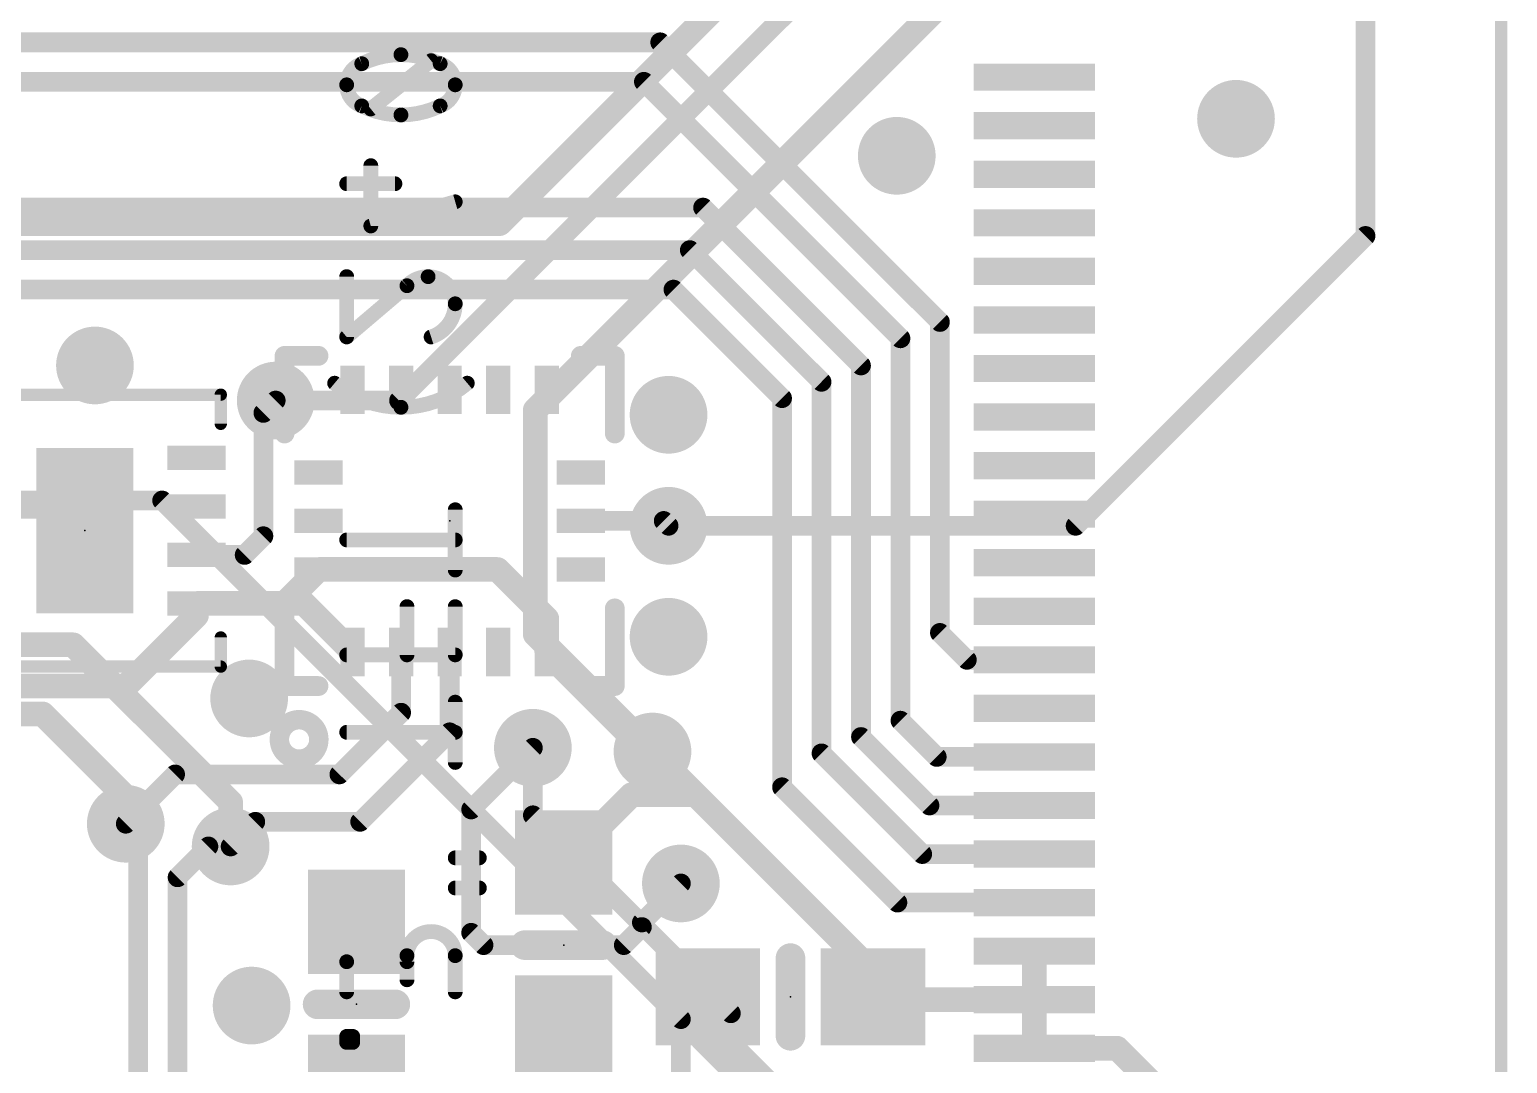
# Model space of a CAD drawing. Extents: x -8.4 to 59.4, y -0.3 to 49.3.
# Drawn here: x 18.95 to 34.16, y 17.07 to 27.72 of the extents above; entities that cross this region are included whole.
import ezdxf

# ---------------------------------------------------------------- set-up
doc = ezdxf.new("R2010")
doc.units = 0
for name, color, linetype in [('1', 12, 'CONTINUOUS'), ('16', 5, 'CONTINUOUS'), ('18', 110, 'CONTINUOUS'), ('21', 40, 'CONTINUOUS'), ('22', 6, 'CONTINUOUS'), ('23', 40, 'CONTINUOUS')]:
    doc.layers.add(name, color=color, linetype=linetype)

# ---------------------------------------------------------------- blocks, each defined once
blk = doc.blocks.new('RECT')
blk.add_solid([(-0.5, -0.5), (0.5, -0.5), (-0.5, 0.5), (0.5, 0.5)])
blk = doc.blocks.new('ROUNDV')
at = {"const_width": 0.5}
blk.add_lwpolyline([(0, -0.25, 1), (0, 0.25, 1), (0, -0.25)], format="xyb", dxfattribs=at)

msp = doc.modelspace()

# ---------------------------------------------------------------- linework, layer by layer
at = {"layer": '1'}
for points, const_width in [([(17.2942, 27.5844), (25.4413, 27.5844)], 0.2032), ([(25.4413, 27.5844), (28.321, 24.7047)], 0.2032), ([(17.0623, 27.178), (25.273, 27.178)], 0.2032), ([(25.273, 27.178), (27.9146, 24.5364)], 0.2032), ([(25.8826, 25.8826), (16.5735, 25.8826)], 0.2032), ([(25.8826, 25.8826), (27.5082, 24.257)], 0.2032), ([(16.9101, 25.4447), (25.7458, 25.4447)], 0.2032), ([(25.7458, 25.4447), (27.1018, 24.0887)], 0.2032), ([(18.288, 25.0383), (25.5774, 25.0383)], 0.2032), ([(25.5774, 25.0383), (26.6954, 23.9203)], 0.2032), ([(28.321, 24.7047), (28.321, 21.503)], 0.2032), ([(27.9146, 24.5364), (27.9146, 20.5994)], 0.2032), ([(27.5082, 24.257), (27.5082, 20.4311)], 0.2032), ([(27.1018, 24.0887), (27.1018, 20.2627)], 0.2032), ([(21.3556, 23.7686), (21.4826, 23.8956)], 0.2032), ([(26.6954, 23.9203), (26.6954, 19.9136)], 0.2032), ([(21.3556, 23.7686), (21.3556, 22.4986)], 0.2032), ([(18.367, 22.806), (19.267, 22.806)], 0.254), ([(19.267, 22.806), (19.517, 22.556)], 0.254), ([(24.6235, 22.656), (25.477, 22.656)], 0.2032), ([(25.477, 22.656), (25.527, 22.606)], 0.2032), ([(21.163, 22.306), (21.3556, 22.4986)], 0.2032), ([(20.667, 22.306), (21.163, 22.306)], 0.2032), ([(21.5735, 21.806), (21.9235, 22.156)], 0.254), ([(23.7655, 22.156), (21.9235, 22.156)], 0.254), ([(24.2735, 21.648), (23.7655, 22.156)], 0.254), ([(20.667, 21.806), (20.667, 21.683)], 0.254), ([(20.667, 21.806), (21.5735, 21.806)], 0.254), ([(21.7735, 21.806), (21.5735, 21.806)], 0.254), ([(22.2735, 21.306), (21.7735, 21.806)], 0.254), ([(20.667, 21.683), (19.939, 20.955)], 0.254), ([(24.2735, 21.648), (24.2735, 21.306)], 0.254), ([(28.321, 21.503), (28.598, 21.226)], 0.2032), ([(22.7735, 21.306), (22.7735, 20.6812)], 0.2032), ([(23.2735, 20.4795), (23.2735, 21.306)], 0.2032), ([(25.298, 20.2815), (24.2735, 21.306)], 0.254), ([(28.598, 21.226), (29.294, 21.226)], 0.2032), ([(18.796, 20.955), (19.939, 20.955)], 0.254), ([(22.7735, 20.6812), (22.1383, 20.046)], 0.2032), ([(27.9146, 20.5994), (28.288, 20.226)], 0.2032), ([(23.2735, 20.4795), (22.352, 19.558)], 0.2032), ([(23.495, 19.685), (24.13, 20.32)], 0.2032), ([(25.298, 20.2815), (25.3615, 20.2815)], 0.254), ([(25.3615, 20.2815), (25.806, 19.837)], 0.254), ([(27.5082, 20.4311), (28.2133, 19.726)], 0.2032), ([(27.1018, 20.2627), (28.1385, 19.226)], 0.2032), ([(28.288, 20.226), (29.294, 20.226)], 0.2032), ([(19.939, 19.538), (20.447, 20.046)], 0.2032), ([(22.1383, 20.046), (20.447, 20.046)], 0.2032), ([(24.4475, 19.138), (25.1465, 19.837)], 0.254), ([(25.1465, 19.837), (25.806, 19.837)], 0.254), ([(25.806, 19.837), (27.632, 18.011)], 0.254), ([(26.6954, 19.9136), (27.883, 18.726)], 0.2032), ([(23.495, 18.415), (23.495, 19.685)], 0.2032), ([(28.2133, 19.726), (29.294, 19.726)], 0.2032), ([(20.066, 19.538), (19.939, 19.538)], 0.2032), ([(20.066, 19.538), (20.066, 13.462)], 0.2032), ([(21.2725, 19.558), (21.0185, 19.304)], 0.2032), ([(22.352, 19.558), (21.2725, 19.558)], 0.2032), ([(20.7899, 19.304), (20.4724, 18.9865)], 0.2032), ([(21.0185, 19.304), (20.7899, 19.304)], 0.2032), ([(28.1385, 19.226), (29.294, 19.226)], 0.2032), ([(20.4724, 13.6303), (20.4724, 18.9865)], 0.2032), ([(25.654, 18.923), (25.2523, 18.5213)], 0.2032), ([(27.883, 18.726), (29.294, 18.726)], 0.2032), ([(25.2523, 18.4743), (25.0661, 18.288)], 0.2032), ([(25.2523, 18.5213), (25.2523, 18.4743)], 0.2032), ([(23.622, 18.288), (23.495, 18.415)], 0.2032), ([(25.0661, 18.288), (23.622, 18.288)], 0.2032), ([(29.294, 18.226), (29.294, 17.726)], 0.254), ([(27.632, 18.011), (27.632, 17.7545)], 0.254), ([(25.932, 17.7545), (25.932, 17.375)], 0.4064), ([(27.6605, 17.726), (27.632, 17.7545)], 0.254), ([(29.294, 17.726), (27.6605, 17.726)], 0.254), ([(29.294, 17.726), (29.294, 17.226)], 0.254), ([(24.4475, 17.438), (24.4475, 16.7005)], 0.254), ([(25.932, 17.375), (26.543, 16.764)], 0.4064), ([(30.145, 17.226), (29.294, 17.226)], 0.254), ([(30.48, 16.891), (30.145, 17.226)], 0.254)]:
    msp.add_lwpolyline(points, dxfattribs=dict(at, const_width=const_width))
for points, const_width in [([(25.4773, 27.6203, 1), (25.4054, 27.5485)], 0.1016), ([(25.4413, 27.5336, 1), (25.4413, 27.6352)], 0.1016), ([(25.3089, 27.2139, 1), (25.2371, 27.1421)], 0.1016), ([(25.273, 27.1272, 1), (25.273, 27.2288)], 0.1016), ([(25.9185, 25.9185, 1), (25.8467, 25.8467)], 0.1016), ([(25.8826, 25.8318, 1), (25.8826, 25.9334)], 0.1016), ([(25.7817, 25.4806, 1), (25.7098, 25.4088)], 0.1016), ([(25.7458, 25.3939, 1), (25.7458, 25.4955)], 0.1016), ([(25.6133, 25.0742, 1), (25.5415, 25.0024)], 0.1016), ([(25.5774, 24.9875, 1), (25.5774, 25.0891)], 0.1016), ([(28.3718, 24.7047, 1), (28.2702, 24.7047)], 0.1016), ([(28.2851, 24.6688, 1), (28.3569, 24.7407)], 0.1016), ([(27.9654, 24.5364, 1), (27.8638, 24.5364)], 0.1016), ([(27.8787, 24.5005, 1), (27.9505, 24.5723)], 0.1016), ([(27.559, 24.257, 1), (27.4574, 24.257)], 0.1016), ([(27.4723, 24.2211, 1), (27.5441, 24.2929)], 0.1016), ([(27.1526, 24.0887, 1), (27.051, 24.0887)], 0.1016), ([(27.0659, 24.0527, 1), (27.1377, 24.1246)], 0.1016), ([(21.5185, 23.8596, 1), (21.4466, 23.9315)], 0.1016), ([(26.7462, 23.9203, 1), (26.6446, 23.9203)], 0.1016), ([(26.6595, 23.8844, 1), (26.7313, 23.9562)], 0.1016), ([(21.3196, 23.8045, 1), (21.3915, 23.7326)], 0.1016), ([(21.4064, 23.7686, 1), (21.3048, 23.7686)], 0.1016), ([(19.3119, 22.8509, 1), (19.2221, 22.7611)], 0.127), ([(19.267, 22.7425, 1), (19.267, 22.8695)], 0.127), ([(24.6235, 22.7068, 1), (24.6235, 22.6052)], 0.1016), ([(25.5129, 22.6919, 1), (25.4411, 22.6201)], 0.1016), ([(25.477, 22.6052, 1), (25.477, 22.7068)], 0.1016), ([(25.4911, 22.5701, 1), (25.5629, 22.6419)], 0.1016), ([(19.4721, 22.5111, 1), (19.5619, 22.6009)], 0.127), ([(21.3048, 22.4986, 1), (21.4064, 22.4986)], 0.1016), ([(21.3915, 22.4626, 1), (21.3196, 22.5345)], 0.1016), ([(20.667, 22.3568, 1), (20.667, 22.2552)], 0.1016), ([(21.1271, 22.3419, 1), (21.1989, 22.2701)], 0.1016), ([(21.163, 22.2552, 1), (21.163, 22.3568)], 0.1016), ([(21.9235, 22.2195, 1), (21.9235, 22.0925)], 0.127), ([(21.9684, 22.1111, 1), (21.8786, 22.2009)], 0.127), ([(23.8104, 22.2009, 1), (23.7206, 22.1111)], 0.127), ([(23.7655, 22.0925, 1), (23.7655, 22.2195)], 0.127), ([(20.7305, 21.806, 1), (20.6035, 21.806)], 0.127), ([(20.667, 21.8695, 1), (20.667, 21.7425)], 0.127), ([(21.5735, 21.8695, 1), (21.5735, 21.7425)], 0.127), ([(21.5286, 21.8509, 1), (21.6184, 21.7611)], 0.127), ([(21.5735, 21.7425, 1), (21.5735, 21.8695)], 0.127), ([(21.8184, 21.8509, 1), (21.7286, 21.7611)], 0.127), ([(21.7735, 21.7425, 1), (21.7735, 21.8695)], 0.127), ([(20.7119, 21.6381, 1), (20.6221, 21.7279)], 0.127), ([(24.337, 21.648, 1), (24.21, 21.648)], 0.127), ([(20.6035, 21.683, 1), (20.7305, 21.683)], 0.127), ([(24.2286, 21.6031, 1), (24.3184, 21.6929)], 0.127), ([(28.3569, 21.5389, 1), (28.2851, 21.467)], 0.1016), ([(28.2702, 21.503, 1), (28.3718, 21.503)], 0.1016), ([(22.2286, 21.2611, 1), (22.3184, 21.3509)], 0.127), ([(22.8243, 21.306, 1), (22.7227, 21.306)], 0.1016), ([(23.3243, 21.306, 1), (23.2227, 21.306)], 0.1016), ([(24.3184, 21.3509, 1), (24.2286, 21.2611)], 0.127), ([(24.21, 21.306, 1), (24.337, 21.306)], 0.127), ([(28.598, 21.2768, 1), (28.598, 21.1752)], 0.1016), ([(28.562, 21.1901, 1), (28.6339, 21.2619)], 0.1016), ([(29.294, 21.1752, 1), (29.294, 21.2768)], 0.1016), ([(19.8941, 20.9999, 1), (19.9839, 20.9101)], 0.127), ([(19.939, 20.8915, 1), (19.939, 21.0185)], 0.127), ([(22.7227, 20.6812, 1), (22.8243, 20.6812)], 0.1016), ([(22.8094, 20.6453, 1), (22.7376, 20.7172)], 0.1016), ([(27.9505, 20.6353, 1), (27.8787, 20.5635)], 0.1016), ([(23.3094, 20.4436, 1), (23.2376, 20.5154)], 0.1016), ([(27.8638, 20.5994, 1), (27.9654, 20.5994)], 0.1016), ([(23.2227, 20.4795, 1), (23.3243, 20.4795)], 0.1016), ([(24.1659, 20.2841, 1), (24.0941, 20.3559)], 0.1016), ([(25.298, 20.345, 1), (25.298, 20.218)], 0.127), ([(25.2531, 20.2366, 1), (25.3429, 20.3264)], 0.127), ([(25.4064, 20.3264, 1), (25.3166, 20.2366)], 0.127), ([(25.3615, 20.218, 1), (25.3615, 20.345)], 0.127), ([(27.5441, 20.467, 1), (27.4723, 20.3951)], 0.1016), ([(27.4574, 20.4311, 1), (27.559, 20.4311)], 0.1016), ([(27.1377, 20.2986, 1), (27.0659, 20.2268)], 0.1016), ([(27.051, 20.2627, 1), (27.1526, 20.2627)], 0.1016), ([(28.288, 20.2768, 1), (28.288, 20.1752)], 0.1016), ([(28.2521, 20.1901, 1), (28.3239, 20.2619)], 0.1016), ([(29.294, 20.1752, 1), (29.294, 20.2768)], 0.1016), ([(20.447, 20.0968, 1), (20.447, 19.9952)], 0.1016), ([(20.4829, 20.0101, 1), (20.4111, 20.0819)], 0.1016), ([(22.1023, 20.0819, 1), (22.1742, 20.0101)], 0.1016), ([(22.1383, 19.9952, 1), (22.1383, 20.0968)], 0.1016), ([(25.1465, 19.9005, 1), (25.1465, 19.7735)], 0.127), ([(25.1914, 19.7921, 1), (25.1016, 19.8819)], 0.127), ([(25.8509, 19.8819, 1), (25.7611, 19.7921)], 0.127), ([(25.7611, 19.7921, 1), (25.8509, 19.8819)], 0.127), ([(25.806, 19.7735, 1), (25.806, 19.9005)], 0.127), ([(26.7313, 19.9495, 1), (26.6595, 19.8777)], 0.1016), ([(26.6446, 19.9136, 1), (26.7462, 19.9136)], 0.1016), ([(23.5458, 19.685, 1), (23.4442, 19.685)], 0.1016), ([(28.2133, 19.7768, 1), (28.2133, 19.6752)], 0.1016), ([(28.1773, 19.6901, 1), (28.2492, 19.7619)], 0.1016), ([(29.294, 19.6752, 1), (29.294, 19.7768)], 0.1016), ([(19.939, 19.5888, 1), (19.939, 19.4872)], 0.1016), ([(20.1168, 19.538, 1), (20.0152, 19.538)], 0.1016), ([(20.066, 19.4872, 1), (20.066, 19.5888)], 0.1016), ([(21.2725, 19.6088, 1), (21.2725, 19.5072)], 0.1016), ([(21.3084, 19.5221, 1), (21.2366, 19.5939)], 0.1016), ([(22.3161, 19.5939, 1), (22.3879, 19.5221)], 0.1016), ([(22.352, 19.5072, 1), (22.352, 19.6088)], 0.1016), ([(23.4591, 19.7209, 1), (23.5309, 19.6491)], 0.1016), ([(19.9031, 19.5739, 1), (19.9749, 19.5021)], 0.1016), ([(20.7899, 19.3548, 1), (20.7899, 19.2532)], 0.1016), ([(20.8258, 19.2681, 1), (20.754, 19.3399)], 0.1016), ([(20.9826, 19.3399, 1), (21.0544, 19.2681)], 0.1016), ([(21.0185, 19.2532, 1), (21.0185, 19.3548)], 0.1016), ([(28.1385, 19.2768, 1), (28.1385, 19.1752)], 0.1016), ([(29.294, 19.1752, 1), (29.294, 19.2768)], 0.1016), ([(24.4026, 19.1829, 1), (24.4924, 19.0931)], 0.127), ([(28.1026, 19.1901, 1), (28.1744, 19.2619)], 0.1016), ([(20.5232, 18.9865, 1), (20.4216, 18.9865)], 0.1016), ([(20.4365, 19.0224, 1), (20.5083, 18.9506)], 0.1016), ([(25.6899, 18.8871, 1), (25.6181, 18.9589)], 0.1016), ([(27.883, 18.7768, 1), (27.883, 18.6752)], 0.1016), ([(27.8471, 18.6901, 1), (27.9189, 18.7619)], 0.1016), ([(29.294, 18.6752, 1), (29.294, 18.7768)], 0.1016), ([(25.3031, 18.5213, 1), (25.2015, 18.5213)], 0.1016), ([(25.2164, 18.5572, 1), (25.2882, 18.4854)], 0.1016), ([(25.2882, 18.4383, 1), (25.2164, 18.5102)], 0.1016), ([(23.5309, 18.4509, 1), (23.4591, 18.3791)], 0.1016), ([(23.4442, 18.415, 1), (23.5458, 18.415)], 0.1016), ([(25.2015, 18.4743, 1), (25.3031, 18.4743)], 0.1016), ([(23.622, 18.3388, 1), (23.622, 18.2372)], 0.1016), ([(23.5861, 18.2521, 1), (23.6579, 18.3239)], 0.1016), ([(25.0301, 18.3239, 1), (25.102, 18.2521)], 0.1016), ([(25.0661, 18.2372, 1), (25.0661, 18.3388)], 0.1016), ([(29.3575, 18.226, 1), (29.2305, 18.226)], 0.127), ([(27.6955, 18.011, 1), (27.5685, 18.011)], 0.127), ([(27.5871, 17.9661, 1), (27.6769, 18.0559)], 0.127), ([(26.0336, 17.7545, 1), (25.8304, 17.7545)], 0.2032), ([(27.6769, 17.7994, 1), (27.5871, 17.7096)], 0.127), ([(27.5685, 17.7545, 1), (27.6955, 17.7545)], 0.127), ([(27.6605, 17.7895, 1), (27.6605, 17.6625)], 0.127), ([(27.6156, 17.6811, 1), (27.7054, 17.7709)], 0.127), ([(29.3575, 17.726, 1), (29.2305, 17.726)], 0.127), ([(29.294, 17.6625, 1), (29.294, 17.7895)], 0.127), ([(29.2305, 17.726, 1), (29.3575, 17.726)], 0.127), ([(24.511, 17.438, 1), (24.384, 17.438)], 0.127), ([(26.0038, 17.4468, 1), (25.8602, 17.3032)], 0.2032), ([(25.8304, 17.375, 1), (26.0336, 17.375)], 0.2032), ([(29.294, 17.2895, 1), (29.294, 17.1625)], 0.127), ([(30.1899, 17.2709, 1), (30.1001, 17.1811)], 0.127), ([(30.145, 17.1625, 1), (30.145, 17.2895)], 0.127), ([(29.2305, 17.226, 1), (29.3575, 17.226)], 0.127)]:
    msp.add_lwpolyline(points, format="xyb", dxfattribs=dict(at, const_width=const_width))
at = {"layer": '16'}
for points, const_width in [([(32.7025, 30.48), (32.7025, 25.5905)], 0.2032), ([(30.5435, 30.1868), (24.155, 23.7983)], 0.254), ([(22.7526, 23.8956), (28.7648, 29.9078)], 0.2032), ([(23.7882, 25.7175), (27.94, 29.8693)], 0.254), ([(23.7882, 25.7175), (14.0335, 25.7175)], 0.254), ([(29.718, 22.606), (32.7025, 25.5905)], 0.2032), ([(21.4826, 23.8956), (22.7526, 23.8956)], 0.2032), ([(24.155, 23.7983), (24.155, 21.488)], 0.254), ([(13.8364, 22.8666), (20.3134, 22.8666)], 0.2032), ([(20.3134, 22.8666), (25.654, 17.526)], 0.2032), ([(25.527, 22.606), (29.718, 22.606)], 0.2032), ([(25.3615, 20.2815), (24.155, 21.488)], 0.254), ([(19.3981, 21.3804), (17.7518, 21.3804)], 0.254), ([(19.3981, 21.3804), (21.0185, 19.7601)], 0.254), ([(19.0817, 20.6693), (17.399, 20.6693)], 0.254), ([(19.939, 19.812), (19.0817, 20.6693)], 0.254), ([(24.13, 20.32), (24.13, 19.6247)], 0.2032), ([(19.939, 19.812), (19.939, 19.538)], 0.254), ([(21.0185, 19.7601), (21.0185, 19.304)], 0.254), ([(24.13, 19.6247), (26.1684, 17.5864)], 0.2032), ([(26.1684, 17.5864), (26.1684, 16.218)], 0.2032), ([(25.654, 17.526), (25.654, 16.7005)], 0.2032), ([(24.7587, 16.218), (24.7587, 17.2783)], 0.2032)]:
    msp.add_lwpolyline(points, dxfattribs=dict(at, const_width=const_width))
for points, const_width in [([(23.7433, 25.7624, 1), (23.8331, 25.6726)], 0.127), ([(23.7882, 25.654, 1), (23.7882, 25.781)], 0.127), ([(32.6517, 25.5905, 1), (32.7533, 25.5905)], 0.1016), ([(32.7384, 25.5546, 1), (32.6666, 25.6264)], 0.1016), ([(21.4826, 23.9464, 1), (21.4826, 23.8448)], 0.1016), ([(22.7166, 23.9315, 1), (22.7885, 23.8596)], 0.1016), ([(22.7526, 23.8448, 1), (22.7526, 23.9464)], 0.1016), ([(24.2185, 23.7983, 1), (24.0915, 23.7983)], 0.127), ([(24.1101, 23.8432, 1), (24.1999, 23.7534)], 0.127), ([(20.3493, 22.9025, 1), (20.2775, 22.8307)], 0.1016), ([(20.3134, 22.8158, 1), (20.3134, 22.9174)], 0.1016), ([(25.527, 22.6568, 1), (25.527, 22.5552)], 0.1016), ([(29.6821, 22.6419, 1), (29.7539, 22.5701)], 0.1016), ([(29.718, 22.5552, 1), (29.718, 22.6568)], 0.1016), ([(24.1999, 21.5329, 1), (24.1101, 21.4431)], 0.127), ([(19.443, 21.4254, 1), (19.3532, 21.3355)], 0.127), ([(19.3981, 21.3169, 1), (19.3981, 21.444)], 0.127), ([(24.0915, 21.488, 1), (24.2185, 21.488)], 0.127), ([(19.1267, 20.7142, 1), (19.0368, 20.6243)], 0.127), ([(19.0817, 20.6058, 1), (19.0817, 20.7328)], 0.127), ([(24.1808, 20.32, 1), (24.0792, 20.32)], 0.1016), ([(25.3166, 20.2366, 1), (25.4064, 20.3264)], 0.127), ([(20.0025, 19.812, 1), (19.8755, 19.812)], 0.127), ([(19.8941, 19.7671, 1), (19.9839, 19.8569)], 0.127), ([(21.082, 19.7601, 1), (20.955, 19.7601)], 0.127), ([(20.9736, 19.7152, 1), (21.0634, 19.805)], 0.127), ([(24.1659, 19.6607, 1), (24.0941, 19.5888)], 0.1016), ([(24.0792, 19.6247, 1), (24.1808, 19.6247)], 0.1016), ([(19.8755, 19.538, 1), (20.0025, 19.538)], 0.127), ([(20.955, 19.304, 1), (21.082, 19.304)], 0.127), ([(26.2191, 17.5864, 1), (26.1176, 17.5864)], 0.1016), ([(26.1324, 17.5505, 1), (26.2043, 17.6223)], 0.1016), ([(25.7048, 17.526, 1), (25.6032, 17.526)], 0.1016), ([(25.6181, 17.4901, 1), (25.6899, 17.5619)], 0.1016), ([(24.8095, 17.2783, 1), (24.7079, 17.2783)], 0.1016)]:
    msp.add_lwpolyline(points, format="xyb", dxfattribs=dict(at, const_width=const_width))
at = {"layer": '21'}
for points, const_width in [([(34.1, 13.626), (34.1, 29.826)], 0.127), ([(21.5735, 23.556), (21.5735, 24.356)], 0.2032), ([(21.5735, 24.356), (21.9235, 24.356)], 0.2032), ([(24.6235, 24.356), (24.9735, 24.356)], 0.2032), ([(24.9735, 24.356), (24.9735, 23.556)], 0.2032), ([(18.117, 23.956), (20.917, 23.956)], 0.127), ([(20.917, 23.956), (20.917, 23.656)], 0.127), ([(21.5735, 21.756), (21.5735, 20.956)], 0.2032), ([(24.9735, 21.756), (24.9735, 20.956)], 0.2032), ([(20.917, 21.156), (20.917, 21.456)], 0.127), ([(18.117, 21.156), (20.917, 21.156)], 0.127), ([(21.5735, 20.956), (21.9235, 20.956)], 0.2032), ([(24.9735, 20.956), (24.6235, 20.956)], 0.2032), ([(24.0475, 18.288), (24.8475, 18.288)], 0.3048), ([(26.782, 18.1545), (26.782, 17.3545)], 0.3048), ([(22.7139, 17.6784), (21.9139, 17.6784)], 0.3048)]:
    msp.add_lwpolyline(points, dxfattribs=dict(at, const_width=const_width))
for points, const_width in [([(21.6243, 24.356, 1), (21.5227, 24.356)], 0.1016), ([(21.5735, 24.4068, 1), (21.5735, 24.3052)], 0.1016), ([(21.9235, 24.3052, 1), (21.9235, 24.4068)], 0.1016), ([(24.6235, 24.4068, 1), (24.6235, 24.3052)], 0.1016), ([(25.0243, 24.356, 1), (24.9227, 24.356)], 0.1016), ([(24.9735, 24.3052, 1), (24.9735, 24.4068)], 0.1016), ([(20.9488, 23.956, 1), (20.8853, 23.956)], 0.0635), ([(20.917, 23.9243, 1), (20.917, 23.9877)], 0.0635), ([(20.8853, 23.656, 1), (20.9488, 23.656)], 0.0635), ([(21.5227, 23.556, 1), (21.6243, 23.556)], 0.1016), ([(24.9227, 23.556, 1), (25.0243, 23.556)], 0.1016), ([(21.6243, 21.756, 1), (21.5227, 21.756)], 0.1016), ([(25.0243, 21.756, 1), (24.9227, 21.756)], 0.1016), ([(20.9488, 21.456, 1), (20.8853, 21.456)], 0.0635), ([(20.8853, 21.156, 1), (20.9488, 21.156)], 0.0635), ([(20.917, 21.1243, 1), (20.917, 21.1878)], 0.0635), ([(21.5735, 21.0068, 1), (21.5735, 20.9052)], 0.1016), ([(21.5227, 20.956, 1), (21.6243, 20.956)], 0.1016), ([(21.9235, 20.9052, 1), (21.9235, 21.0068)], 0.1016), ([(24.6235, 21.0068, 1), (24.6235, 20.9052)], 0.1016), ([(24.9227, 20.956, 1), (25.0243, 20.956)], 0.1016), ([(24.9735, 20.9052, 1), (24.9735, 21.0068)], 0.1016), ([(21.7235, 20.306, 1), (21.7235, 20.506, 1), (21.7235, 20.306)], 0.4064), ([(24.0475, 18.3642, 1), (24.0475, 18.2118)], 0.1524), ([(24.8475, 18.2118, 1), (24.8475, 18.3642)], 0.1524), ([(26.8582, 18.1545, 1), (26.7058, 18.1545)], 0.1524), ([(21.9139, 17.7546, 1), (21.9139, 17.6022)], 0.1524), ([(22.7139, 17.6022, 1), (22.7139, 17.7546)], 0.1524), ([(26.7058, 17.3545, 1), (26.8582, 17.3545)], 0.1524)]:
    msp.add_lwpolyline(points, format="xyb", dxfattribs=dict(at, const_width=const_width))
at = {"layer": '22'}
for points, const_width in [([(22.3684, 27.3643, 0.3205), (22.2132, 27.147)], 0.1524), ([(22.772, 27.4575, 0.1139), (22.3684, 27.3643)], 0.1524), ([(22.3517, 27.3986, 1), (22.3851, 27.3301)], 0.0762), ([(22.3808, 27.3283, 1), (22.3561, 27.4004)], 0.0762), ([(23.1756, 27.3643, 0.1139), (22.772, 27.4575)], 0.1524), ([(22.772, 27.4956, 1), (22.772, 27.4194)], 0.0762), ([(22.772, 27.4194, 1), (22.772, 27.4956)], 0.0762), ([(23.1062, 27.3656, 1), (23.0586, 27.4251)], 0.0762), ([(23.1879, 27.4004, 1), (23.1632, 27.3283)], 0.0762), ([(23.3308, 27.147, 0.3205), (23.1756, 27.3643)], 0.1524), ([(23.1589, 27.3301, 1), (23.1923, 27.3986)], 0.0762), ([(22.2132, 27.147, 0.3205), (22.3684, 26.9297)], 0.1524), ([(22.2513, 27.147, 1), (22.1751, 27.147)], 0.0762), ([(22.1751, 27.147, 1), (22.2513, 27.147)], 0.0762), ([(23.1756, 26.9297, 0.3205), (23.3308, 27.147)], 0.1524), ([(23.3689, 27.147, 1), (23.2927, 27.147)], 0.0762), ([(23.2927, 27.147, 1), (23.3689, 27.147)], 0.0762), ([(22.3851, 26.964, 1), (22.3517, 26.8955)], 0.0762), ([(22.3684, 26.9297, 0.1139), (22.772, 26.8366)], 0.1524), ([(22.3561, 26.8937, 1), (22.3808, 26.9657)], 0.0762), ([(22.4378, 26.9284, 1), (22.4854, 26.8689)], 0.0762), ([(22.772, 26.8366, 0.1139), (23.1756, 26.9297)], 0.1524), ([(23.1632, 26.9657, 1), (23.1879, 26.8937)], 0.0762), ([(23.1923, 26.8955, 1), (23.1589, 26.964)], 0.0762), ([(22.772, 26.8747, 1), (22.772, 26.7985)], 0.0762), ([(22.772, 26.7985, 1), (22.772, 26.8747)], 0.0762), ([(22.4997, 26.3145, 1), (22.4235, 26.3145)], 0.0762), ([(22.2132, 26.1663, 1), (22.2132, 26.0901)], 0.0762), ([(22.7099, 26.0901, 1), (22.7099, 26.1663)], 0.0762), ([(23.3413, 25.9053, 1), (23.3203, 25.9786)], 0.0762), ([(22.4511, 25.7302, 1), (22.472, 25.6569)], 0.0762), ([(22.4235, 25.6936, 1), (22.4997, 25.6936)], 0.0762), ([(22.2513, 25.1715, 1), (22.1751, 25.1715)], 0.0762), ([(23.0514, 25.1715, 0.2053), (22.8341, 25.0783)], 0.1524), ([(22.8065, 25.1046, 1), (22.8617, 25.0521)], 0.0762), ([(22.8588, 25.0493, 1), (22.8094, 25.1074)], 0.0762), ([(23.3308, 24.8921, 0.4142), (23.0514, 25.1715)], 0.1524), ([(23.0514, 25.2096, 1), (23.0514, 25.1334)], 0.0762), ([(23.0514, 25.1334, 1), (23.0514, 25.2096)], 0.0762), ([(23.0824, 24.5506, 0.3252), (23.3308, 24.8921)], 0.1524), ([(23.3689, 24.8921, 1), (23.2927, 24.8921)], 0.0762), ([(23.2927, 24.8921, 1), (23.3689, 24.8921)], 0.0762), ([(22.1885, 24.5796, 1), (22.2379, 24.5215)], 0.0762), ([(22.1751, 24.5506, 1), (22.2513, 24.5506)], 0.0762), ([(23.0707, 24.5868, 1), (23.0942, 24.5143)], 0.0762), ([(22.089, 24.0745, 0.1762), (22.772, 23.8261)], 0.1524), ([(22.1135, 24.1037, 1), (22.0646, 24.0453)], 0.0762), ([(22.772, 23.8261, 0.1762), (23.455, 24.0745)], 0.1524), ([(23.4794, 24.0453, 1), (23.4305, 24.1037)], 0.0762), ([(22.772, 23.8642, 1), (22.772, 23.788)], 0.0762), ([(22.772, 23.788, 1), (22.772, 23.8642)], 0.0762), ([(23.3689, 22.7712, 1), (23.2927, 22.7712)], 0.0762), ([(22.2132, 22.4988, 1), (22.2132, 22.4226)], 0.0762), ([(23.3308, 22.4226, 1), (23.3308, 22.4988)], 0.0762), ([(23.2927, 22.1503, 1), (23.3689, 22.1503)], 0.0762), ([(22.8722, 21.7735, 1), (22.796, 21.7735)], 0.0762), ([(23.3689, 21.7735, 1), (23.2927, 21.7735)], 0.0762), ([(22.2132, 21.3149, 1), (22.2132, 21.2387)], 0.0762), ([(22.796, 21.2768, 1), (22.8722, 21.2768)], 0.0762), ([(23.2927, 21.2768, 1), (23.3689, 21.2768)], 0.0762), ([(23.3308, 21.2387, 1), (23.3308, 21.3149)], 0.0762), ([(23.3689, 20.79, 1), (23.2927, 20.79)], 0.0762), ([(22.2132, 20.5176, 1), (22.2132, 20.4414)], 0.0762), ([(23.3308, 20.4414, 1), (23.3308, 20.5176)], 0.0762), ([(23.2927, 20.1691, 1), (23.3689, 20.1691)], 0.0762), ([(23.3308, 19.2251, 1), (23.3308, 19.1489)], 0.0762), ([(23.5792, 19.1489, 1), (23.5792, 19.2251)], 0.0762), ([(23.3308, 18.9146, 1), (23.3308, 18.8384)], 0.0762), ([(23.5792, 18.8384, 1), (23.5792, 18.9146)], 0.0762), ([(22.8341, 18.1173, 1), (22.2132, 18.1173)], 0.1524), ([(23.3308, 18.1794, 1), (22.8341, 18.1794)], 0.1524), ([(22.2513, 18.1173, 1), (22.1751, 18.1173)], 0.0762), ([(22.1751, 18.1173, 1), (22.2513, 18.1173)], 0.0762), ([(22.8722, 18.1794, 1), (22.796, 18.1794)], 0.0762), ([(22.796, 18.1794, 1), (22.8722, 18.1794)], 0.0762), ([(22.796, 18.1173, 1), (22.8722, 18.1173)], 0.0762), ([(23.3689, 18.1794, 1), (23.2927, 18.1794)], 0.0762), ([(23.2927, 18.1794, 1), (23.3689, 18.1794)], 0.0762), ([(22.796, 17.9311, 1), (22.8722, 17.9311)], 0.0762), ([(22.1751, 17.8069, 1), (22.2513, 17.8069)], 0.0762), ([(23.2927, 17.8069, 1), (23.3689, 17.8069)], 0.0762), ([(22.2132, 17.3864, 1), (22.2132, 17.3102)], 0.0762), ([(22.2513, 17.3483, 1), (22.1751, 17.3483)], 0.0762), ([(22.2132, 17.3243, 1), (22.2132, 17.2481)], 0.0762), ([(22.3134, 17.3483, 1), (22.2372, 17.3483)], 0.0762), ([(22.2753, 17.3102, 1), (22.2753, 17.3864)], 0.0762), ([(22.2753, 17.2481, 1), (22.2753, 17.3243)], 0.0762), ([(22.1751, 17.2862, 1), (22.2513, 17.2862)], 0.0762), ([(22.2372, 17.2862, 1), (22.3134, 17.2862)], 0.0762)]:
    msp.add_lwpolyline(points, format="xyb", dxfattribs=dict(at, const_width=const_width))
at = {"layer": '22', "const_width": 0.1524}
for points in [[(22.4616, 26.8987), (23.0824, 27.3954)], [(22.4616, 25.6936), (22.4616, 26.3145)], [(22.7099, 26.1282), (22.2132, 26.1282)], [(23.3308, 25.9419), (22.4616, 25.6936)], [(22.2132, 24.5506), (22.2132, 25.1715)], [(22.8341, 25.0783), (22.2132, 24.5506)], [(23.3308, 22.1503), (23.3308, 22.7712)], [(22.2132, 22.4607), (23.3308, 22.4607)], [(22.8341, 21.2768), (22.8341, 21.7735)], [(23.3308, 21.2768), (23.3308, 21.7735)], [(22.2132, 21.2768), (23.3308, 21.2768)], [(23.3308, 20.1691), (23.3308, 20.79)], [(22.2132, 20.4795), (23.3308, 20.4795)], [(23.3308, 19.187), (23.5792, 19.187)], [(23.3308, 18.8765), (23.5792, 18.8765)], [(22.2132, 17.8069), (22.2132, 18.1173)], [(22.8341, 18.1794), (22.8341, 17.9311)], [(23.3308, 17.8069), (23.3308, 18.1794)], [(22.2753, 17.3483), (22.2132, 17.3483)], [(22.2132, 17.3483), (22.2132, 17.2862)], [(22.2132, 17.2862), (22.2753, 17.2862)], [(22.2753, 17.2862), (22.2753, 17.3483)]]:
    msp.add_lwpolyline(points, dxfattribs=at)
at = {"layer": '23'}
for p in [(19.517, 22.556), (23.2735, 22.656), (24.4475, 18.288), (22.3139, 17.6784), (26.782, 17.7545)]:
    msp.add_point(p, dxfattribs=at)

# ---------------------------------------------------------------- block references
at = {"layer": '1'}
for p, xscale, yscale, rotation in [((29.294, 27.226), 0.28, 1.25, 270), ((29.294, 26.726), 0.28, 1.25, 270), ((29.294, 26.226), 0.28, 1.25, 270), ((29.294, 25.726), 0.28, 1.25, 270), ((29.294, 25.226), 0.28, 1.25, 270), ((29.294, 24.726), 0.28, 1.25, 270), ((29.294, 24.226), 0.28, 1.25, 270), ((22.2735, 24.006), 0.5, 0.25, 270), ((22.7735, 24.006), 0.5, 0.25, 270), ((23.2735, 24.006), 0.5, 0.25, 270), ((23.7735, 24.006), 0.5, 0.25, 270), ((24.2735, 24.006), 0.5, 0.25, 270), ((29.294, 23.726), 0.28, 1.25, 270), ((20.667, 23.306), 0.25, 0.6, 270), ((24.6235, 23.156), 0.5, 0.25, 180), ((29.294, 23.226), 0.28, 1.25, 270), ((20.667, 22.806), 0.25, 0.6, 270), ((29.294, 22.726), 0.28, 1.25, 270), ((24.6235, 22.656), 0.5, 0.25, 180), ((20.667, 22.306), 0.25, 0.6, 270), ((24.6235, 22.156), 0.5, 0.25, 180), ((29.294, 22.226), 0.28, 1.25, 270), ((20.667, 21.806), 0.25, 0.6, 270), ((29.294, 21.726), 0.28, 1.25, 270), ((22.2735, 21.306), 0.5, 0.25, 90), ((22.7735, 21.306), 0.5, 0.25, 90), ((23.2735, 21.306), 0.5, 0.25, 90), ((23.7735, 21.306), 0.5, 0.25, 90), ((24.2735, 21.306), 0.5, 0.25, 90), ((29.294, 21.226), 0.28, 1.25, 270), ((29.294, 20.726), 0.28, 1.25, 270), ((29.294, 20.226), 0.28, 1.25, 270), ((29.294, 19.726), 0.28, 1.25, 270), ((29.294, 19.226), 0.28, 1.25, 270), ((29.294, 18.726), 0.28, 1.25, 270), ((29.294, 18.226), 0.28, 1.25, 270), ((29.294, 17.726), 0.28, 1.25, 270), ((29.294, 17.226), 0.28, 1.25, 270)]:
    msp.add_blockref('RECT', p, dxfattribs=dict(at, xscale=xscale, yscale=yscale, rotation=rotation))
at = {"layer": '1', "yscale": 1.7}
msp.add_blockref('RECT', (19.517, 22.556), dxfattribs=at)
at = {"layer": '1', "xscale": 0.5, "yscale": 0.25}
for p in [(21.9235, 23.156), (21.9235, 22.656), (21.9235, 22.156)]:
    msp.add_blockref('RECT', p, dxfattribs=at)
at = {"layer": '1', "xscale": 1.075}
for p, rotation in [((24.4475, 19.138), 90), ((22.3139, 18.5284), 270), ((24.4475, 17.438), 90), ((22.3139, 16.8284), 270)]:
    msp.add_blockref('RECT', p, dxfattribs=dict(at, rotation=rotation))
for p in [(25.932, 17.7545), (27.632, 17.7545)]:
    msp.add_blockref('RECT', p, dxfattribs=at)
at = {"layer": '18', "xscale": 0.8001, "yscale": 0.8001}
for p in [(31.369, 26.797), (31.369, 26.797), (27.8765, 26.416), (27.8765, 26.416), (19.6215, 24.257), (19.6215, 24.257), (21.4826, 23.8956), (21.4826, 23.8956), (25.527, 23.749), (25.527, 23.749), (25.527, 22.606), (25.527, 22.606), (25.527, 21.463), (25.527, 21.463), (21.209, 20.828), (21.209, 20.828), (24.13, 20.32), (24.13, 20.32), (25.3615, 20.2815), (25.3615, 20.2815), (19.939, 19.538), (19.939, 19.538), (21.0185, 19.304), (21.0185, 19.304), (25.654, 18.923), (25.654, 18.923), (21.2344, 17.6657), (21.2344, 17.6657)]:
    msp.add_blockref('ROUNDV', p, dxfattribs=at)

doc.saveas('drawing.dxf')
